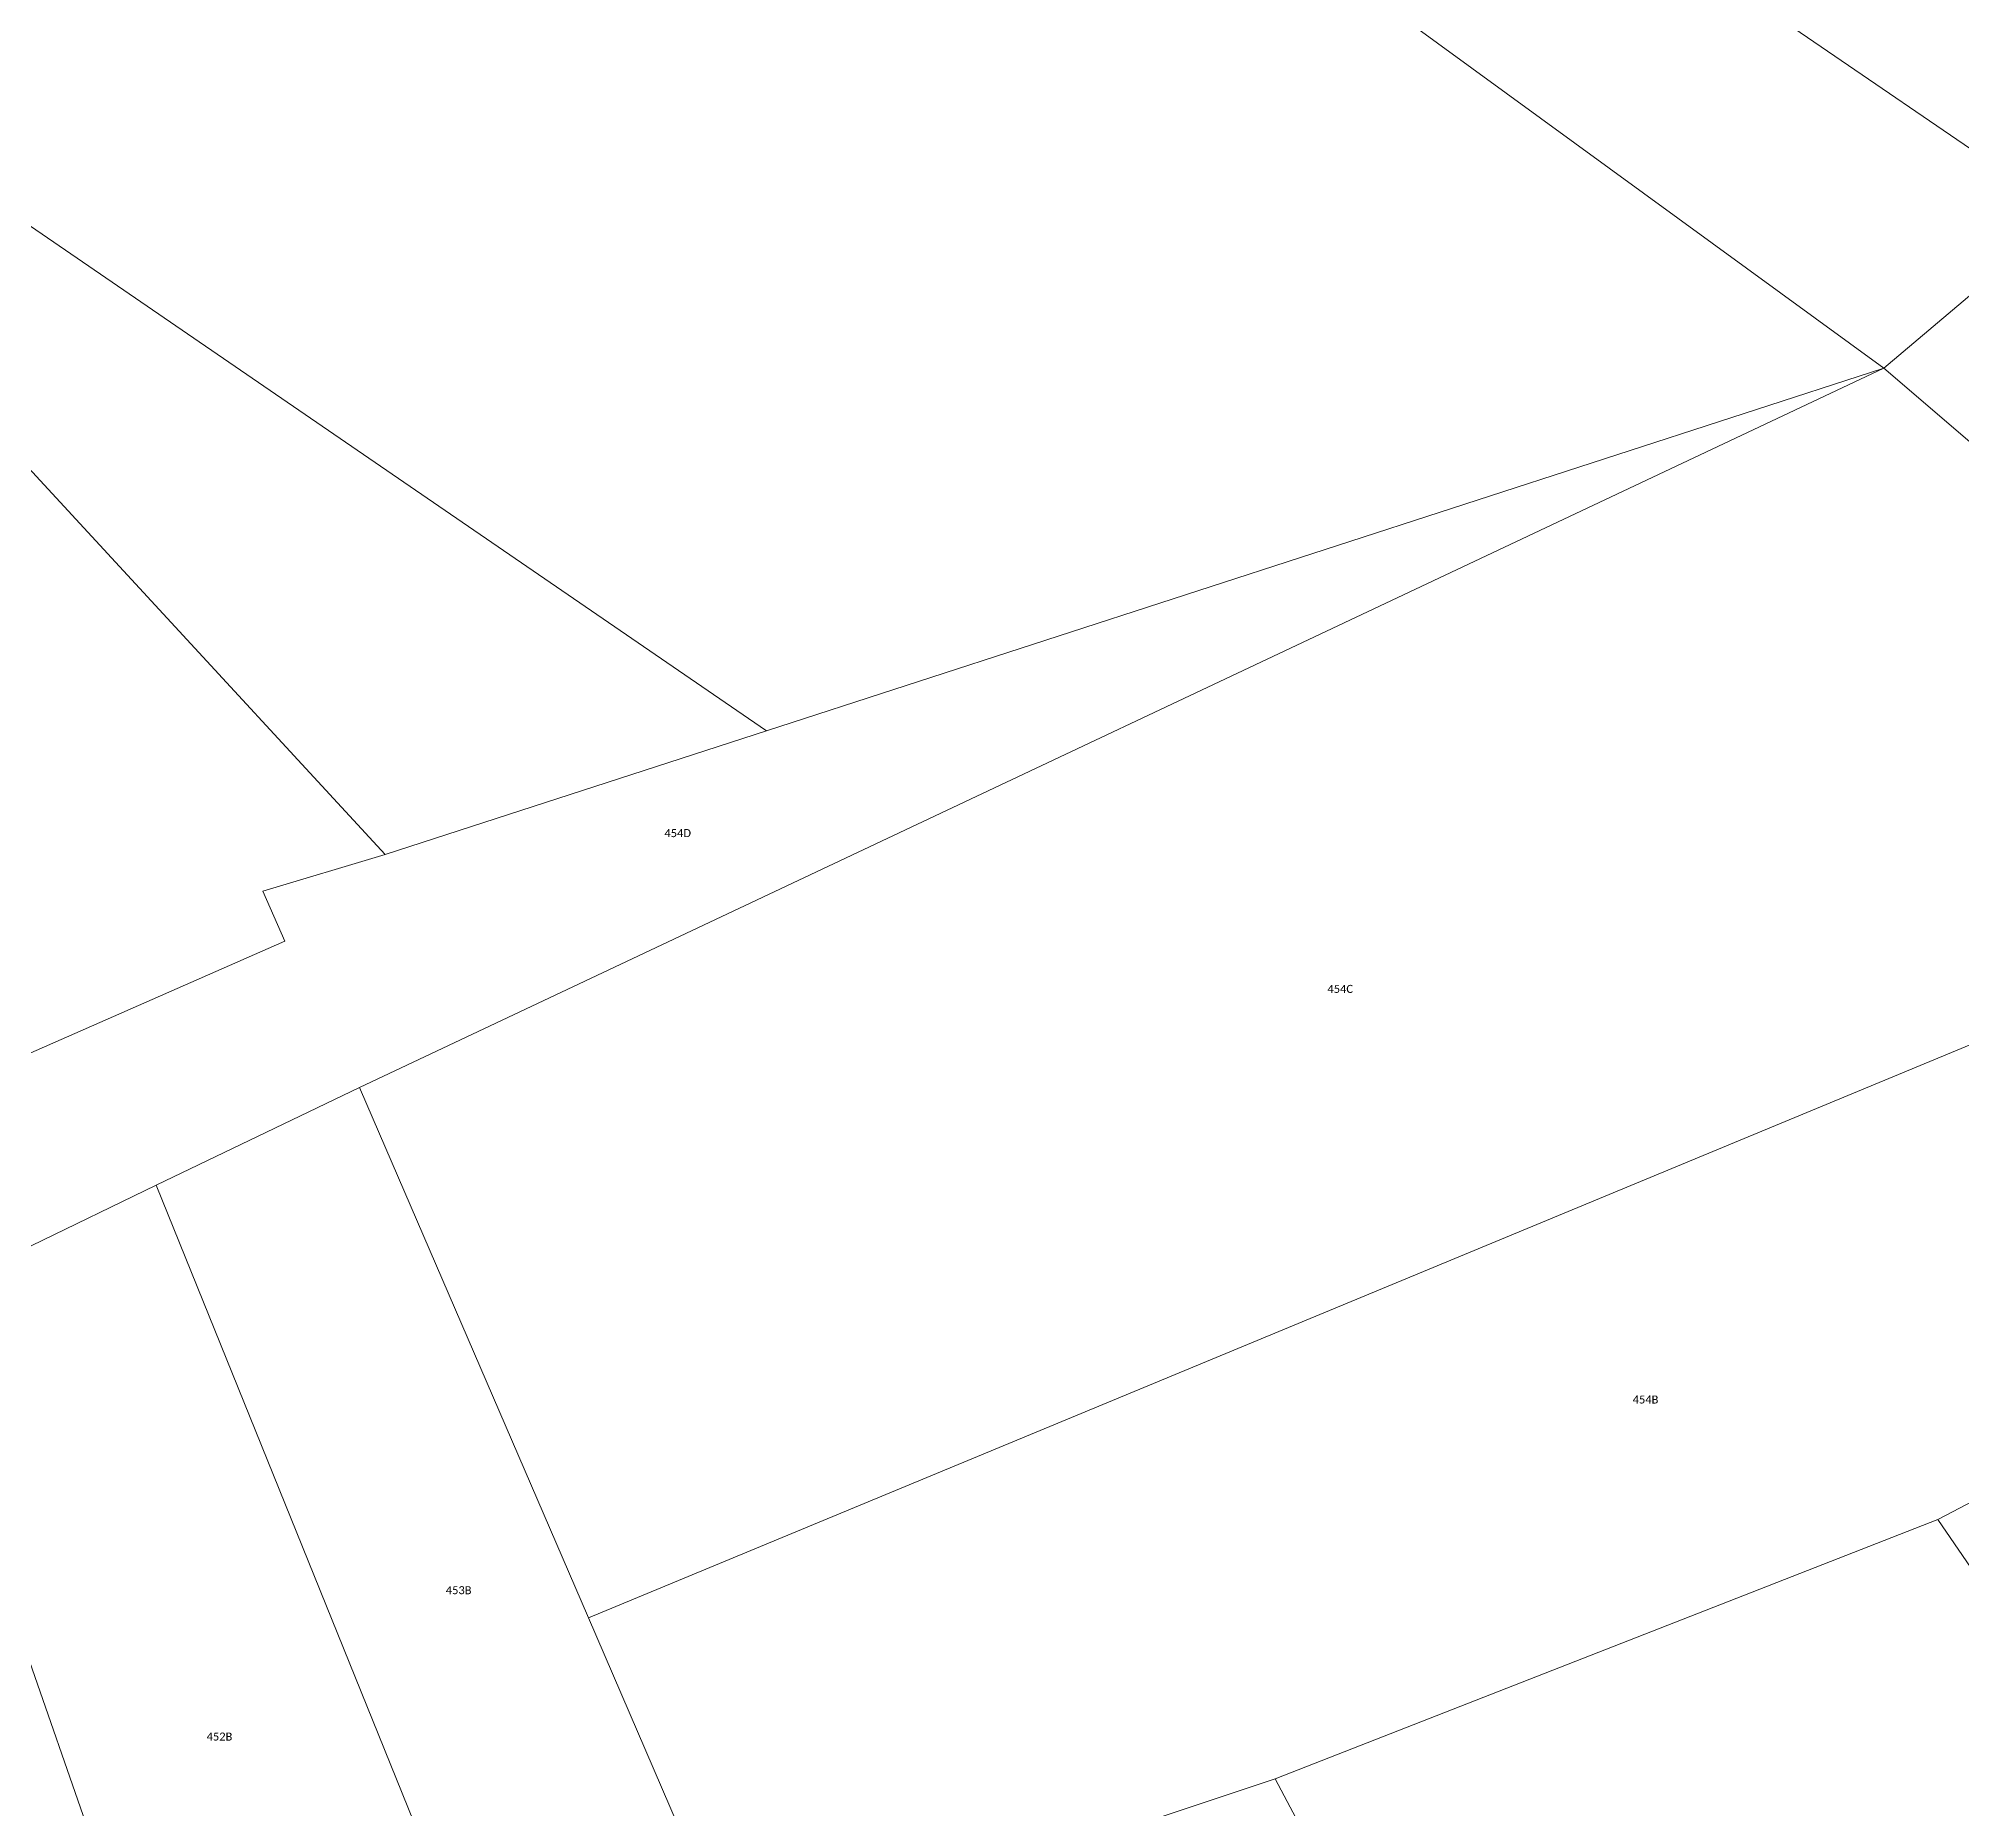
# Model space of a CAD drawing. Header units: metres. Extents: x 113120 to 240396, y 120329 to 242116.
# Drawn here: x 117462.7 to 117655, y 121217.5 to 121394.5 of the extents above; entities that cross this region are included whole.
import ezdxf

# ---------------------------------------------------------------- set-up
doc = ezdxf.new("R2010")
doc.units = ezdxf.units.M
doc.header["$LTSCALE"] = 3
doc.layers.add('Bpn_CaPa', color=78, linetype='Continuous', lineweight=0)
doc.layers.add('Bpt_CaNu', color=7, linetype='Continuous', lineweight=0)
doc.styles.add('Legend', font='')
doc.styles.get('Legend').set_extended_font_data('Calibri')

msp = doc.modelspace()

# ---------------------------------------------------------------- linework, layer by layer
at = {"layer": 'Bpn_CaPa'}
for points in [[(117665.46, 121376.9), (117647.25, 121361.52), (117448.84, 121505.94), (117423.29, 121524.56), (117433.73, 121540.57), (117525.55, 121476.15), (117530.68, 121472.66), (117566.56, 121447.4), (117572.55, 121442.88), (117595.49, 121426.36), (117609.73, 121416.38), (117632.77, 121399.27), (117665.46, 121376.9)], [(117394.66, 121421.8), (117385.22, 121429.43), (117382.37, 121431.33), (117368.96, 121440.26), (117363.76, 121443.72), (117359, 121447), (117353.92, 121450.52), (117346.83, 121455.43), (117343, 121458.12), (117339.38, 121460.67), (117335.58, 121463.33), (117331.42, 121466.27), (117343.7, 121475.96), (117401.34, 121521.72), (117409.58, 121528.43), (117414.5, 121525.02), (117417.67, 121522.83), (117420.71, 121520.72), (117423.29, 121524.56), (117448.84, 121505.94), (117647.25, 121361.52), (117535.51, 121325.25), (117394.66, 121421.8)], [(117722.66, 121445.9), (117726.9, 121442.62), (117731.58, 121438.8), (117736.37, 121434.91), (117736.93, 121434.66), (117720, 121420.99), (117681.1, 121388.97), (117665.46, 121376.9), (117632.77, 121399.27), (117634.05, 121400.77), (117641.08, 121408.98), (117651.01, 121420.48), (117689.77, 121461.87), (117692.57, 121464.67), (117696.07, 121468.03), (117701.26, 121463.61), (117722.66, 121445.9)], [(117394.66, 121421.8), (117535.51, 121325.25), (117497.38, 121312.89), (117445.85, 121368.75), (117394.66, 121421.8)], [(117665.46, 121376.9), (117681.1, 121388.97), (117801.44, 121278.43), (117800.17, 121276.75), (117785.71, 121257.65), (117778.73, 121249.54), (117732.91, 121288.4), (117703.27, 121313.54), (117647.25, 121361.52), (117665.46, 121376.9)], [(117445.85, 121368.75), (117497.38, 121312.89), (117485.16, 121309.23), (117487.35, 121304.24), (117443.12, 121284.83), (117439.34, 121289.58), (117436.21, 121293.5), (117433.52, 121296.88), (117398.59, 121340.7), (117445.85, 121368.75)], [(117535.51, 121325.25), (117647.25, 121361.52), (117494.81, 121289.6), (117474.48, 121279.84), (117449.47, 121267.73), (117444.82, 121280.98), (117443.12, 121284.83), (117487.35, 121304.24), (117485.16, 121309.23), (117497.38, 121312.89), (117535.51, 121325.25)], [(117517.71, 121236.6), (117494.81, 121289.6), (117647.25, 121361.52), (117703.27, 121313.54), (117517.71, 121236.6)], [(117532.41, 121202.51), (117517.71, 121236.6), (117703.27, 121313.54), (117732.91, 121288.4), (117699.17, 121270.74), (117652.64, 121246.42), (117586.37, 121220.5), (117532.41, 121202.51)], [(117532.41, 121202.51), (117509.62, 121193.07), (117474.48, 121279.84), (117494.81, 121289.6), (117517.71, 121236.6), (117532.41, 121202.51)], [(117482.77, 121171.39), (117393.8, 121149.37), (117372.23, 121245.63), (117375.46, 121246.97), (117374.73, 121250.41), (117444.82, 121280.98), (117449.47, 121267.73), (117479.78, 121180.65), (117482.77, 121171.39)], [(117449.47, 121267.73), (117474.48, 121279.84), (117509.62, 121193.07), (117479.78, 121180.65), (117449.47, 121267.73)], [(117717.65, 121151.55), (117652.64, 121246.42), (117699.17, 121270.74), (117756.09, 121207.68), (117750.43, 121186.5), (117743.57, 121176.23), (117738.34, 121173.64), (117730.09, 121168.78), (117727.33, 121168.22), (117722.89, 121165.9), (117717.65, 121151.55)], [(117717.65, 121151.55), (117711, 121147.19), (117639.84, 121119.64), (117586.37, 121220.5), (117652.64, 121246.42), (117717.65, 121151.55)], [(117532.41, 121202.51), (117586.37, 121220.5), (117639.84, 121119.64), (117629.74, 121116.02), (117615.68, 121112.93), (117589.58, 121105.32), (117576, 121102.26), (117532.41, 121202.51)]]:
    msp.add_lwpolyline(points, close=True, dxfattribs=at)

# ---------------------------------------------------------------- texts
at = {"layer": 'Bpt_CaNu', "char_height": 0.8, "attachment_point": 7, "style": 'Legend'}
for s, insert in [('454D', (117525.31, 121314.63)), ('454C', (117591.6, 121299.06)), ('454B', (117622.12, 121258.02)), ('453B', (117503.45, 121238.96)), ('452B', (117479.54, 121224.33))]:
    msp.add_mtext(s, dxfattribs=dict(at, insert=insert))

doc.saveas('drawing.dxf')
